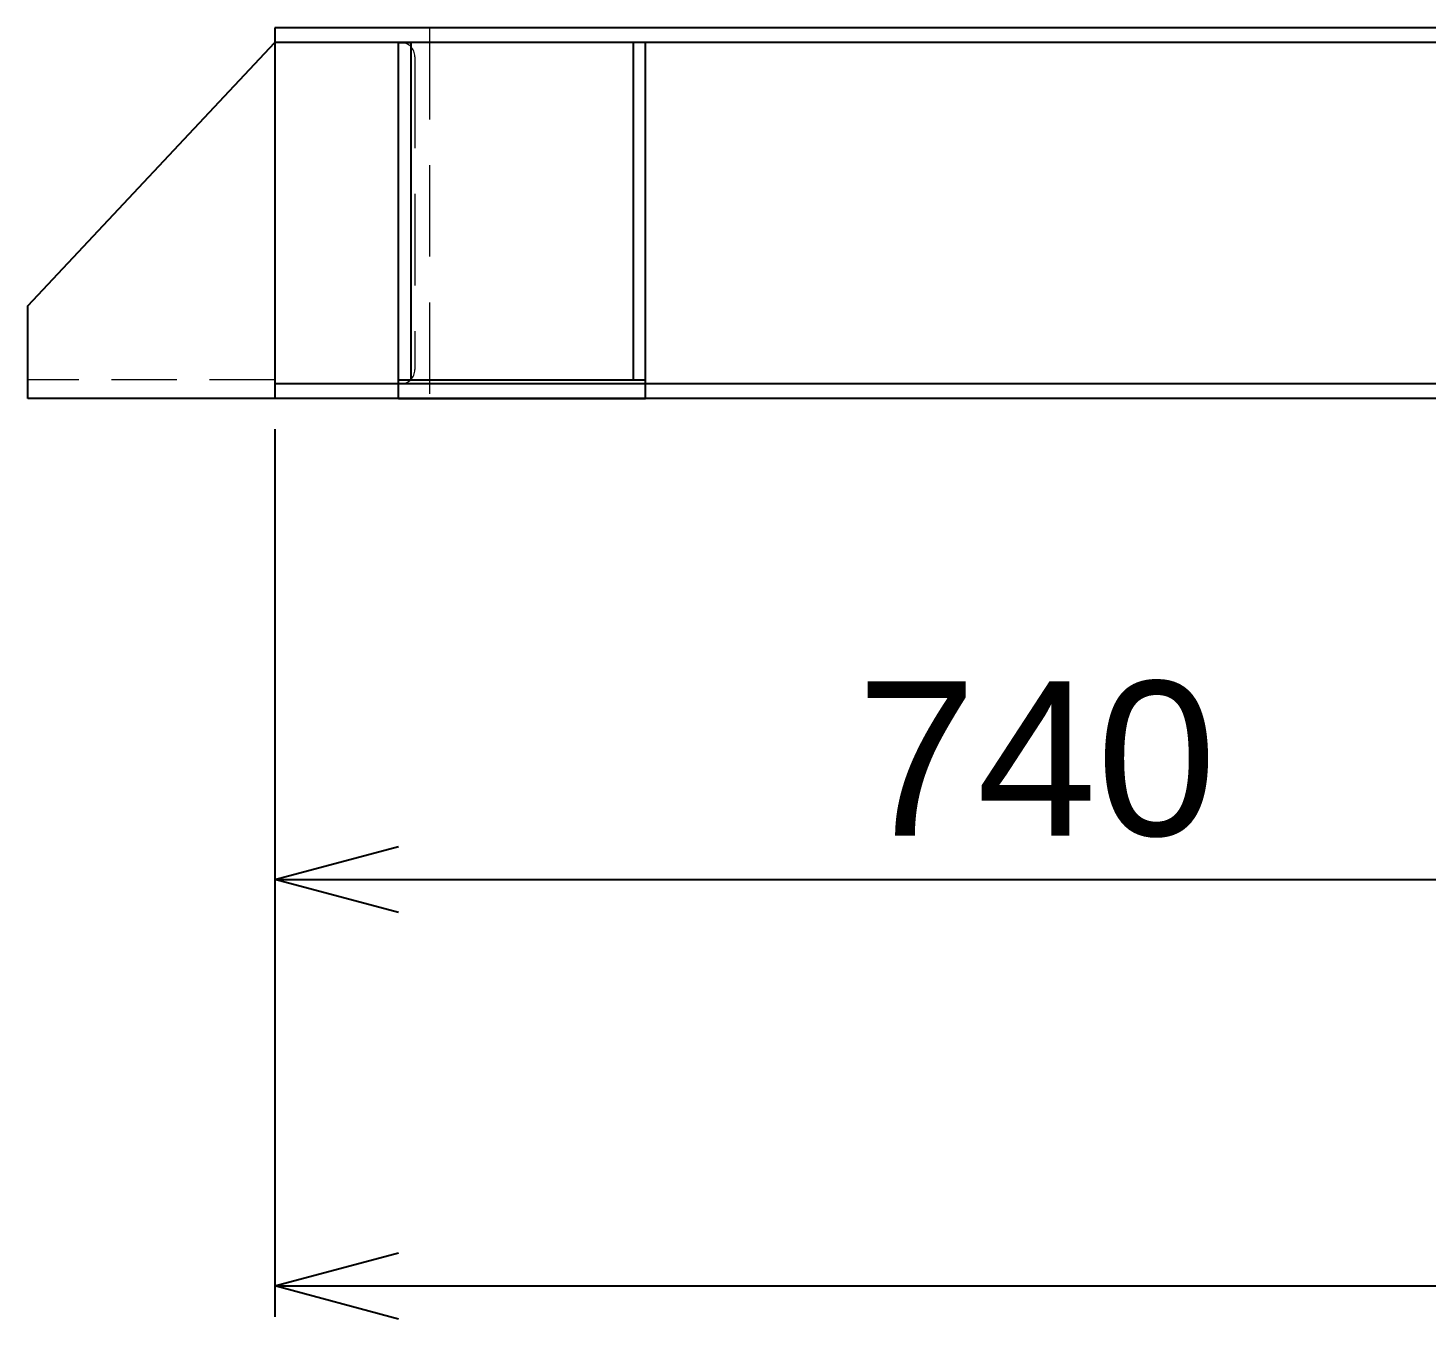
# Model space of a CAD drawing. Header units: inches. Extents: x 707 to 13003, y 909 to 9309.
# Drawn here: x 1171 to 1850, y 909 to 1537 of the extents above; entities that cross this region are included whole.
import ezdxf

# ---------------------------------------------------------------- set-up
doc = ezdxf.new("R2010")
doc.units = ezdxf.units.IN
doc.header["$MEASUREMENT"] = 0
doc.linetypes.add('HIDDEN', pattern=[9.525, 6.35, -3.175])
doc.layers.add('HIDDEN', color=6, linetype='HIDDEN', lineweight=18)
doc.styles.get("Standard").update_dxf_attribs({"font": 'Arial.ttf'})
doc.dimstyles.new('ISO-25', dxfattribs={"dimscale": 5, "dimtxt": 15, "dimasz": 12, "dimexe": 3, "dimexo": 3, "dimgap": 4, "dimtad": 1, "dimdsep": 46, "dimtxsty": 'Standard', "dimblk": 'OPEN30', "dimcen": 4, "dimclrd": 3, "dimclre": 3, "dimclrt": 3, "dimadec": 0, "dimazin": 0, "dimtfac": 1, "dimtmove": 0, "dimatfit": 3, "dimldrblk": 'OPEN30', "dimfxl": 1, "dimarcsym": 0})

# ---------------------------------------------------------------- blocks, each defined once
blk = doc.blocks.new('_Open30')
at = {"color": 0, "linetype": 'ByBlock', "lineweight": -2}
for p, q in [((-1, 0.268), (0, 0)), ((0, 0), (-1, -0.268)), ((0, 0), (-1, 0))]:
    blk.add_line(p, q, dxfattribs=at)
blk = doc.blocks.new('*D165')
at = {"color": 3, "lineweight": -2, "transparency": 16777216}
for p, q in [((1291.02, 1341.69), (1291.02, 1107.91)), ((2031.02, 1263.03), (2031.02, 1107.91)), ((1351.02, 1122.91), (1971.02, 1122.91))]:
    blk.add_line(p, q, dxfattribs=at)
at = {"layer": 'Defpoints', "color": 0, "transparency": 16777216}
for p in [(1291.02, 1356.69), (2031.02, 1278.03), (2031.02, 1122.91)]:
    blk.add_point(p, dxfattribs=at)
at = {"color": 3, "lineweight": -2, "transparency": 16777216, "xscale": 60, "yscale": 60, "zscale": 60, "rotation": 180}
blk.add_blockref('_Open30', (1291.02, 1122.91), dxfattribs=at)
at = {"color": 3, "lineweight": -2, "transparency": 16777216, "xscale": 60, "yscale": 60, "zscale": 60}
blk.add_blockref('_Open30', (2031.02, 1122.91), dxfattribs=at)
at = {"color": 3, "transparency": 16777216, "insert": (1661.02, 1181.2), "char_height": 75, "attachment_point": 5}
blk.add_mtext('740', dxfattribs=at)
blk = doc.blocks.new('*D167')
at = {"color": 3, "lineweight": -2, "transparency": 16777216}
for p, q in [((1291.02, 1341.69), (1291.02, 910.41)), ((5141.02, 1341.69), (5141.02, 910.41)), ((1351.02, 925.41), (5081.02, 925.41))]:
    blk.add_line(p, q, dxfattribs=at)
at = {"layer": 'Defpoints', "color": 0, "transparency": 16777216}
for p in [(1291.02, 1356.69), (5141.02, 1356.69), (5141.02, 925.41)]:
    blk.add_point(p, dxfattribs=at)
at = {"color": 3, "lineweight": -2, "transparency": 16777216, "xscale": 60, "yscale": 60, "zscale": 60, "rotation": 180}
blk.add_blockref('_Open30', (1291.02, 925.41), dxfattribs=at)
at = {"color": 3, "lineweight": -2, "transparency": 16777216, "xscale": 60, "yscale": 60, "zscale": 60}
blk.add_blockref('_Open30', (5141.02, 925.41), dxfattribs=at)
at = {"color": 3, "transparency": 16777216, "insert": (3216.02, 983.73), "char_height": 75, "attachment_point": 5}
blk.add_mtext('3850', dxfattribs=at)

msp = doc.modelspace()

# ---------------------------------------------------------------- linework, layer by layer
for p, q in [((5141.017, 1536.69), (1291.017, 1536.69)), ((1291.017, 1536.69), (1291.017, 1356.69)), ((1171.017, 1401.69), (1291.017, 1529.69)), ((5141.017, 1529.69), (1291.017, 1529.69)), ((1351.017, 1356.69), (1351.017, 1529.69)), ((1351.017, 1529.69), (1357.017, 1529.69)), ((1357.017, 1529.69), (1357.017, 1365.69)), ((1471.017, 1529.69), (1465.017, 1529.69)), ((1465.017, 1529.69), (1465.017, 1365.69)), ((1471.017, 1356.69), (1471.017, 1529.69)), ((1171.017, 1356.69), (1171.017, 1401.69)), ((1351.017, 1365.69), (1471.017, 1365.69)), ((5141.017, 1363.69), (1291.017, 1363.69)), ((1291.017, 1356.69), (1171.017, 1356.69)), ((5141.017, 1356.69), (1291.017, 1356.69)), ((1351.017, 1356.69), (1471.017, 1356.69))]:
    msp.add_line(p, q)
at = {"layer": 'HIDDEN', "ltscale": 7}
for p, q in [((1291.017, 1529.69), (1291.017, 1536.69)), ((1366.017, 1536.69), (1291.017, 1536.69)), ((1366.017, 1536.69), (1366.017, 1356.69)), ((1291.017, 1529.69), (1352.017, 1529.69)), ((1359.017, 1522.69), (1359.017, 1370.69)), ((1291.017, 1356.69), (1291.017, 1363.69)), ((1352.017, 1363.69), (1291.017, 1363.69)), ((1291.017, 1356.69), (1366.017, 1356.69))]:
    msp.add_line(p, q, dxfattribs=at)
at = {"layer": 'HIDDEN', "ltscale": 5}
msp.add_line((1291.017, 1365.69), (1171.017, 1365.69), dxfattribs=at)
at = {"layer": 'HIDDEN', "ltscale": 7}
for centre, start, end in [((1352.017, 1522.69), 0, 90), ((1352.017, 1370.69), 270, 0)]:
    msp.add_arc(centre, 7, start, end, dxfattribs=at)

# ---------------------------------------------------------------- dimensions: what is measured, and where the dimension line sits
for base, p2, picture, middle in [((2031.017, 1122.91), (2031.017, 1278.034), '*D165', (1661.017, 1181.203)), ((5141.017, 925.415), (5141.017, 1356.69), '*D167', (3216.017, 983.733))]:
    dim = msp.add_linear_dim(base=base, p1=(1291.017, 1356.69), p2=p2, dimstyle='ISO-25')
    dim.commit()
    dim.dimension.update_dxf_attribs({"geometry": picture, "text_midpoint": middle})

doc.saveas('drawing.dxf')
